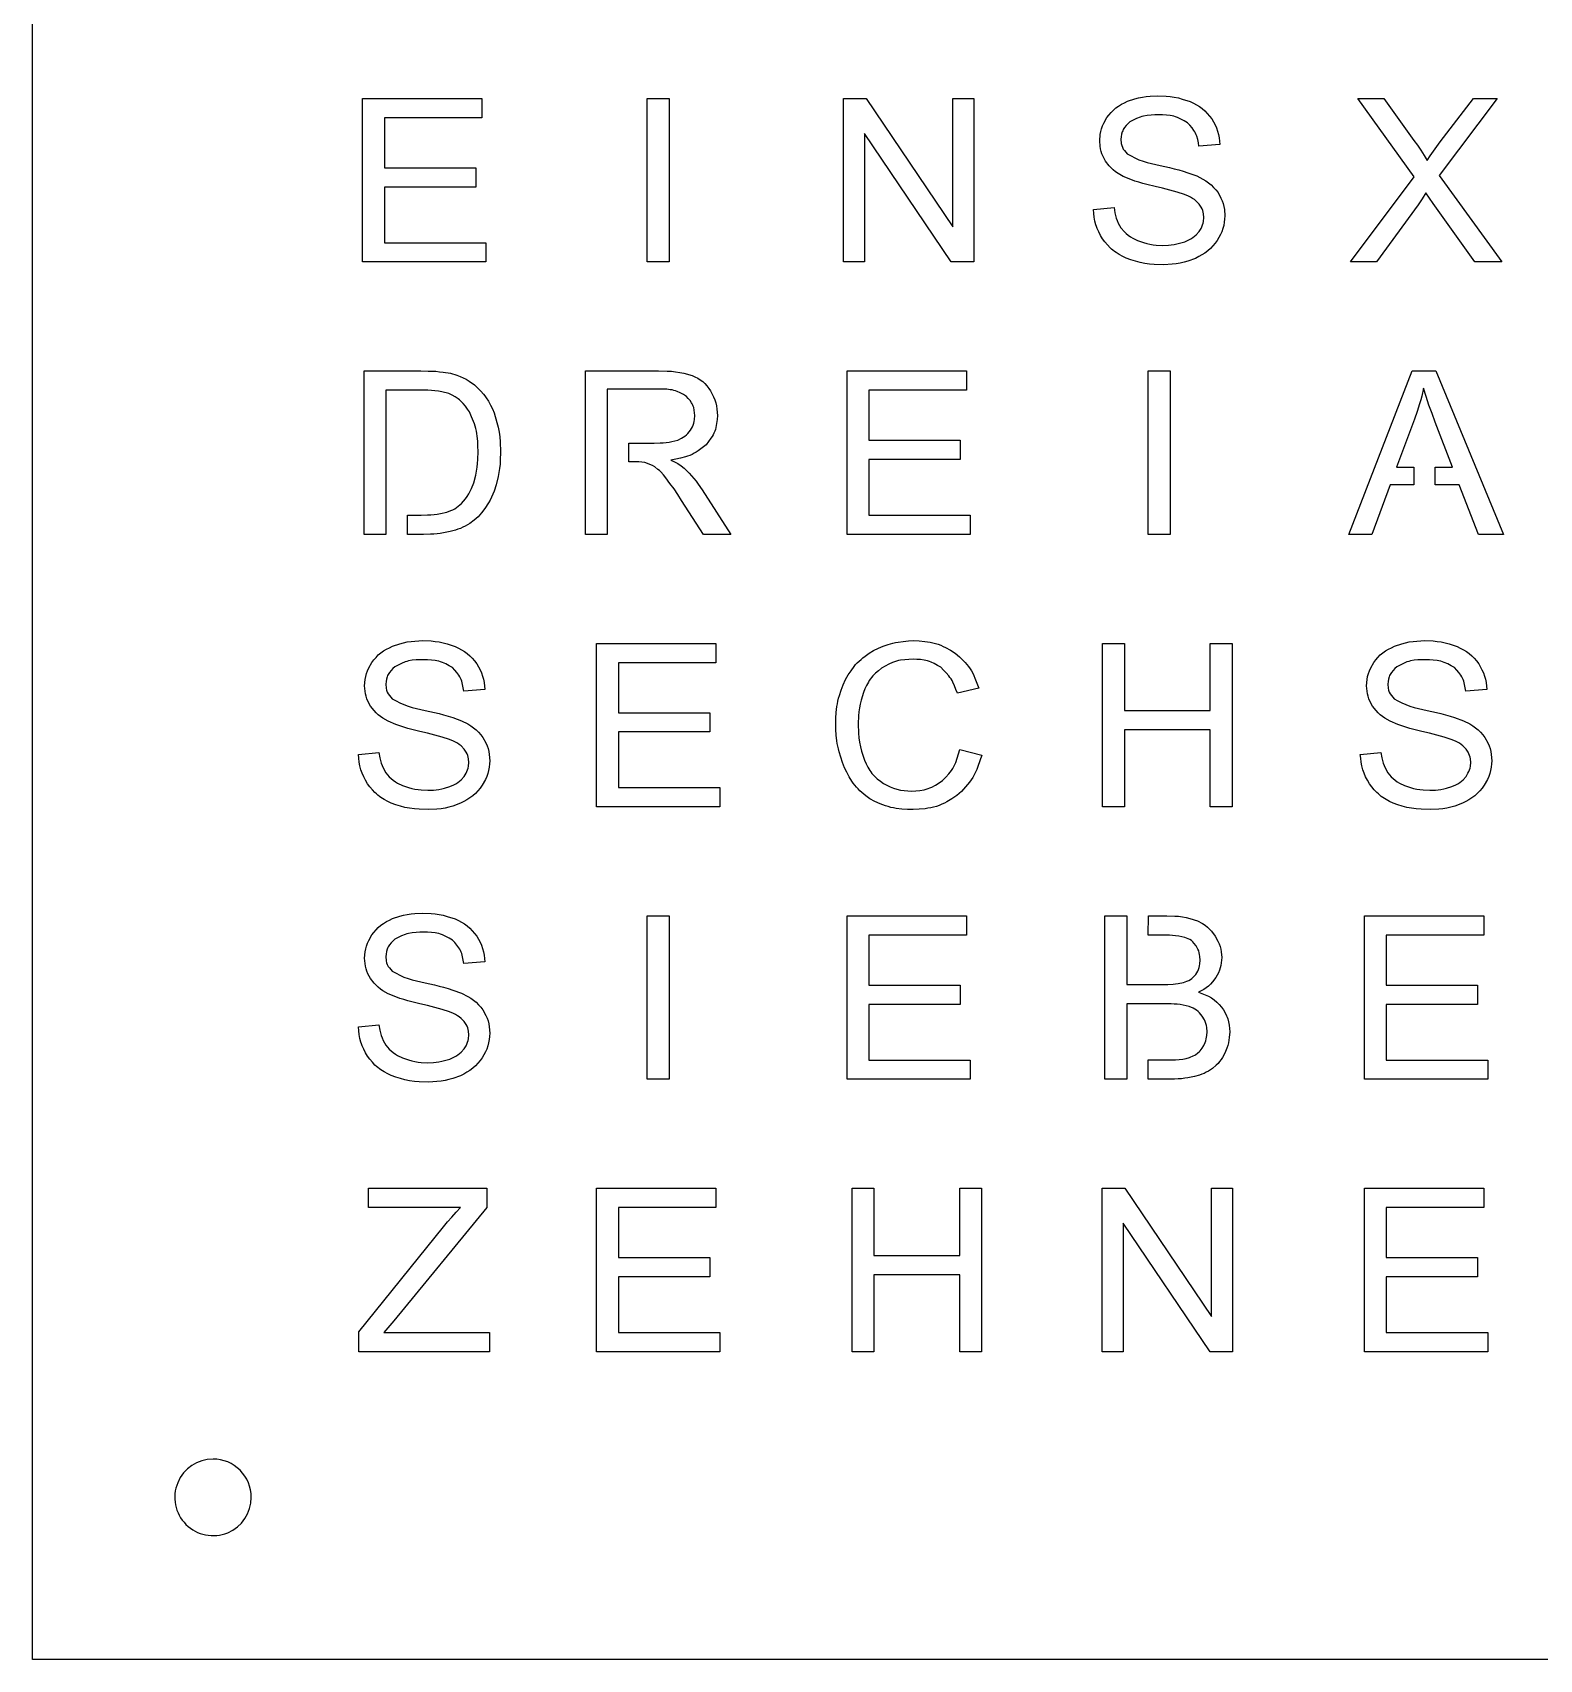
# Model space of a CAD drawing. Header units: millimetres. Extents: x 0 to 210, y 0 to 209.
# Drawn here: x 0.2 to 97.4, y -0.4 to 104.5 of the extents above; entities that cross this region are included whole.
import ezdxf

# ---------------------------------------------------------------- set-up
doc = ezdxf.new("R2010")
doc.units = ezdxf.units.MM
doc.layers.get('0').update_dxf_attribs({"linetype": 'CONTINUOUS'})

msp = doc.modelspace()

# ---------------------------------------------------------------- linework, layer by layer
at = {"color": 1}
for points in [[(0.188194, 209.369029), (210.099484, 209.369029), (210.099484, -0.405051), (0.188194, -0.405051)], [(29.411496, 90.93483), (29.411496, 89.69119), (21.464158, 89.69119), (21.464158, 100.22981), (29.164509, 100.22981), (29.164509, 98.98617), (22.873461, 98.98617), (22.873461, 95.75844), (28.764963, 95.75844), (28.764963, 94.52199), (22.873461, 94.52199), (22.873461, 90.93483)], [(41.236235, 100.22981), (41.236235, 89.69119), (39.826923, 89.69119), (39.826923, 100.22981)], [(53.839625, 97.97256), (53.839625, 89.69119), (52.488431, 89.69119), (52.488431, 100.22981), (53.934054, 100.22981), (59.527707, 91.95562), (59.527707, 100.22981), (60.878901, 100.22981), (60.878901, 89.69119), (59.433268, 89.69119)], [(70.714528, 89.92841), (70.714528, 89.92841), (70.488107, 90.0437), (70.266148, 90.16427), (70.05292, 90.29531), (69.950963, 90.36631), (69.852883, 90.44211), (69.758783, 90.52271), (69.668563, 90.60811), (69.498504, 90.79061), (69.337468, 90.98385), (69.180991, 91.18247), (69.180991, 91.18247), (69.057788, 91.40403), (68.941085, 91.62752), (68.837285, 91.85494), (68.792665, 91.97071), (68.752895, 92.08821), (68.691775, 92.32859), (68.649095, 92.57473), (68.619025, 92.82471), (68.595745, 93.07661), (69.92515, 93.19161), (69.92515, 93.19161), (69.98239, 92.84928), (70.01925, 92.681), (70.06678, 92.51627), (70.1279, 92.35604), (70.20066, 92.19976), (70.365189, 91.89401), (70.365189, 91.89401), (70.590834, 91.63606), (70.711224, 91.51664), (70.840732, 91.40855), (70.980426, 91.31355), (71.128076, 91.22815), (71.436664, 91.07446), (71.436664, 91.07446), (71.833726, 90.93814), (72.034246, 90.88054), (72.23719, 90.83444), (72.443046, 90.80274), (72.651132, 90.78254), (73.071088, 90.76144), (73.071088, 90.76144), (73.434779, 90.77684), (73.615314, 90.79124), (73.794395, 90.81524), (73.971535, 90.84984), (74.146929, 90.89404), (74.494903, 90.99897), (74.494903, 90.99897), (74.757509, 91.11714), (74.883428, 91.18334), (75.002945, 91.25824), (75.114215, 91.34464), (75.21821, 91.44074), (75.413879, 91.64953), (75.413879, 91.64953), (75.539798, 91.85862), (75.594128, 91.96594), (75.638748, 92.07663), (75.669788, 92.19144), (75.691128, 92.30962), (75.715378, 92.55172), (75.715378, 92.55172), (75.694038, 92.78529), (75.674638, 92.89924), (75.644568, 93.00973), (75.601888, 93.1159), (75.548538, 93.21852), (75.424171, 93.41791), (75.424171, 93.41791), (75.215212, 93.61845), (75.105008, 93.71065), (74.988014, 93.79225), (74.863744, 93.86325), (74.733945, 93.92665), (74.465227, 94.03963), (74.465227, 94.03963), (73.996378, 94.18613), (73.524037, 94.32052), (73.047621, 94.44071), (72.569168, 94.55361), (72.569168, 94.55361), (72.042695, 94.68129), (71.78135, 94.75039), (71.522236, 94.82619), (71.266227, 94.91069), (71.013322, 95.00479), (70.513235, 95.21013), (70.513235, 95.21013), (70.183983, 95.405), (70.02673, 95.5107), (69.878305, 95.62637), (69.741327, 95.75472), (69.614147, 95.89411), (69.376376, 96.19132), (69.376376, 96.19132), (69.216697, 96.50072), (69.147817, 96.65864), (69.093487, 96.8204), (69.054687, 96.98676), (69.029467, 97.15687), (69.001337, 97.50333), (69.001337, 97.50333), (69.038197, 97.89932), (69.070207, 98.09333), (69.117737, 98.28264), (69.184677, 98.46619), (69.267137, 98.64503), (69.458441, 98.99494), (69.458441, 98.99494), (69.594837, 99.16428), (69.73521, 99.32873), (69.883636, 99.48328), (70.04409, 99.62306), (70.218708, 99.74545), (70.404579, 99.85403), (70.59792, 99.95343), (70.795044, 100.04843), (70.795044, 100.04843), (71.270878, 100.20462), (71.510978, 100.27082), (71.753794, 100.32362), (71.999714, 100.36012), (72.248157, 100.38312), (72.749116, 100.40812), (72.749116, 100.40812), (73.284611, 100.38412), (73.550127, 100.36012), (73.813024, 100.32272), (74.072526, 100.26702), (74.329117, 100.19692), (74.837547, 100.03037), (74.837547, 100.03037), (75.042626, 99.92947), (75.243824, 99.82378), (75.437165, 99.70858), (75.618768, 99.57918), (75.785722, 99.43192), (75.940259, 99.26958), (76.08655, 99.09717), (76.228767, 98.91977), (76.228767, 98.91977), (76.439957, 98.52963), (76.532117, 98.33024), (76.606817, 98.12567), (76.662117, 97.91486), (76.700917, 97.69906), (76.752337, 97.2591), (75.401144, 97.15849), (75.401144, 97.15849), (75.364284, 97.37439), (75.320634, 97.58703), (75.263394, 97.79294), (75.227504, 97.89244), (75.185794, 97.98894), (75.137294, 98.08204), (75.081994, 98.17224), (74.955396, 98.34398), (74.81347, 98.50814), (74.663881, 98.66845), (74.663881, 98.66845), (74.449974, 98.7922), (74.233545, 98.90768), (74.012071, 99.00648), (73.898666, 99.04678), (73.783128, 99.08038), (73.665648, 99.10728), (73.546326, 99.12838), (73.30351, 99.15618), (73.05662, 99.17058), (72.807789, 99.17858), (72.807789, 99.17858), (72.560026, 99.17358), (72.314009, 99.16298), (72.071484, 99.13998), (71.8341, 99.09778), (71.717979, 99.06798), (71.603702, 99.03148), (71.380094, 98.94028), (71.161142, 98.83238), (70.944519, 98.71622), (70.944519, 98.71622), (70.822189, 98.60122), (70.705971, 98.48314), (70.602074, 98.35892), (70.556484, 98.29362), (70.516714, 98.22542), (70.482764, 98.15442), (70.454634, 98.08052), (70.411944, 97.92548), (70.382844, 97.76382), (70.360534, 97.5988), (70.360534, 97.5988), (70.391574, 97.33365), (70.419704, 97.20645), (70.462384, 97.08559), (70.523504, 96.9727), (70.599174, 96.86633), (70.775344, 96.66445), (70.775344, 96.66445), (71.024369, 96.52852), (71.27611, 96.3993), (71.533186, 96.28372), (71.797441, 96.18632), (72.067808, 96.10472), (72.342735, 96.03462), (72.900251, 95.91366), (72.900251, 95.91366), (73.499481, 95.7784), (73.797593, 95.7054), (74.093958, 95.6267), (74.387996, 95.5403), (74.679414, 95.4453), (75.257593, 95.24044), (75.257593, 95.24044), (75.652036, 95.03462), (75.840914, 94.92143), (76.0198, 94.79606), (76.185784, 94.65485), (76.340418, 94.49962), (76.487388, 94.33508), (76.630575, 94.16583), (76.630575, 94.16583), (76.8212, 93.81448), (76.90269, 93.63477), (76.96769, 93.45017), (77.01231, 93.25981), (77.04141, 93.06474), (77.07342, 92.66692), (77.07342, 92.66692), (77.05596, 92.45573), (77.03268, 92.24626), (76.99873, 92.04015), (76.94732, 91.83904), (76.8765, 91.64397), (76.78919, 91.4538), (76.58644, 91.08171), (76.58644, 91.08171), (76.443253, 90.89989), (76.295992, 90.72296), (76.140485, 90.55574), (75.972561, 90.403), (75.789988, 90.26736), (75.595774, 90.14544), (75.393799, 90.03264), (75.187944, 89.92436), (75.187944, 89.92436), (74.690962, 89.74446), (74.439706, 89.66766), (74.185055, 89.60716), (73.926426, 89.56586), (73.664693, 89.53896), (73.135892, 89.51116), (73.135892, 89.51116), (72.515222, 89.53416), (72.207313, 89.55916), (71.902313, 89.59946), (71.601097, 89.65996), (71.303277, 89.73966), (71.007687, 89.83086)], [(89.530407, 93.36461), (86.857075, 89.69119), (85.164454, 89.69119), (89.28341, 95.18334), (85.651173, 100.22981), (87.329271, 100.22981), (89.261622, 97.52687), (89.261622, 97.52687), (89.486685, 97.21036), (89.70651, 96.8904), (89.916342, 96.56401), (90.118802, 96.23291), (90.118802, 96.23291), (90.318254, 96.54068), (90.524013, 96.84413), (90.73986, 97.14076), (90.961528, 97.43336), (93.104546, 100.22976), (94.637352, 100.22976), (90.896143, 95.26237), (94.927935, 89.69114), (93.184462, 89.69114), (90.503864, 93.45082), (90.503864, 93.45082), (90.267256, 93.80045), (90.038895, 94.15535), (90.038895, 94.15535), (89.789676, 93.75677)], [(22.974031, 72.1268), (21.564719, 72.1268), (21.564719, 82.66543), (25.233286, 82.66543), (25.233286, 82.66543), (25.710284, 82.66043), (25.948347, 82.65343), (26.185827, 82.64003), (26.422629, 82.61793), (26.658654, 82.58813), (27.129443, 82.51423), (27.129443, 82.51423), (27.551922, 82.38991), (27.757777, 82.31701), (27.957229, 82.23161), (28.14863, 82.12956), (28.33324, 82.01389), (28.691207, 81.75987), (28.691207, 81.75987), (28.892308, 81.56481), (29.087784, 81.3659), (29.272005, 81.15922), (29.358345, 81.0517), (29.439835, 80.94082), (29.586902, 80.7085), (29.717671, 80.46496), (29.837576, 80.21392), (29.952047, 79.95915), (29.952047, 79.95915), (30.136172, 79.3462), (30.213782, 79.03737), (30.274902, 78.72567), (30.316612, 78.4107), (30.342802, 78.09314), (30.369962, 77.45379), (30.369962, 77.45379), (30.352502, 76.91467), (30.335042, 76.64626), (30.306912, 76.37929), (30.265202, 76.11414), (30.211842, 75.85053), (30.086117, 75.3259), (30.086117, 75.3259), (29.947684, 74.92194), (29.871044, 74.72323), (29.786644, 74.52854), (29.691574, 74.33895), (29.586415, 74.15386), (29.360091, 73.79118), (29.360091, 73.79118), (29.146863, 73.52296), (29.035398, 73.39365), (28.91821, 73.2701), (28.793649, 73.15395), (28.662783, 73.04413), (28.390379, 72.83504), (28.390379, 72.83504), (28.089066, 72.66455), (27.935499, 72.58585), (27.77844, 72.51575), (27.617306, 72.45525), (27.452972, 72.40145), (27.119063, 72.30645), (27.119063, 72.30645), (26.695227, 72.22675), (26.482678, 72.19315), (26.269256, 72.16725), (26.054864, 72.14995), (25.839793, 72.13935), (25.408292, 72.12875), (24.359159, 72.12875), (24.359159, 73.37239), (25.248449, 73.37239), (25.248449, 73.37239), (25.66695, 73.37939), (25.875328, 73.38999), (26.082735, 73.40819), (26.288784, 73.43599), (26.493572, 73.47439), (26.901014, 73.56659), (26.901014, 73.56659), (27.162165, 73.66549), (27.289054, 73.72119), (27.411577, 73.78449), (27.528474, 73.85749), (27.640424, 73.93809), (27.856174, 74.11357), (27.856174, 74.11357), (28.10646, 74.41482), (28.221805, 74.5712), (28.325314, 74.73439), (28.415534, 74.90546), (28.495084, 75.08258), (28.637009, 75.44699), (28.637009, 75.44699), (28.763801, 75.94666), (28.817161, 76.19798), (28.857901, 76.45103), (28.885061, 76.706), (28.901551, 76.96241), (28.917071, 77.47782), (28.917071, 77.47782), (28.909371, 77.8094), (28.894821, 78.13934), (28.865721, 78.46593), (28.843411, 78.62749), (28.814311, 78.78762), (28.778421, 78.94611), (28.734761, 79.10278), (28.684321, 79.25791), (28.628051, 79.4117), (28.502908, 79.7164), (28.368549, 80.01908), (28.368549, 80.01908), (28.237683, 80.20781), (28.102451, 80.39165), (27.958391, 80.56569), (27.801138, 80.72495), (27.715768, 80.79795), (27.626518, 80.86615), (27.437543, 80.98989), (27.238672, 81.1025), (27.034854, 81.20963), (27.034854, 81.20963), (26.586377, 81.31782), (26.360635, 81.36102), (26.133244, 81.39172), (25.904203, 81.41092), (25.673902, 81.42092), (25.211358, 81.42592), (22.973901, 81.42592)], [(37.248029, 81.50086), (37.248029, 72.1268), (35.838717, 72.1268), (35.838717, 82.66543), (40.560638, 82.66543), (40.560638, 82.66543), (41.110879, 82.65643), (41.384641, 82.64203), (41.656657, 82.61613), (41.926442, 82.57483), (42.193995, 82.51913), (42.725416, 82.38138), (42.725416, 82.38138), (42.904981, 82.29308), (43.080472, 82.19998), (43.247815, 82.09707), (43.402934, 81.97995), (43.543307, 81.84575), (43.671942, 81.69782), (43.79272, 81.54076), (43.90952, 81.3791), (43.90952, 81.3791), (44.097913, 81.00327), (44.178433, 80.81166), (44.243433, 80.61573), (44.289023, 80.41442), (44.319093, 80.20879), (44.353043, 79.79043), (44.353043, 79.79043), (44.330733, 79.52759), (44.299693, 79.26811), (44.278353, 79.14062), (44.251193, 79.01525), (44.217243, 78.89237), (44.175533, 78.77247), (44.126053, 78.65583), (44.068813, 78.54217), (44.004783, 78.4311), (43.934933, 78.32224), (43.782336, 78.10932), (43.620718, 77.89985), (43.620718, 77.89985), (43.370723, 77.70545), (43.116169, 77.52094), (42.985691, 77.43554), (42.852399, 77.35584), (42.715712, 77.28384), (42.575047, 77.22044), (42.430697, 77.16574), (42.283047, 77.11774), (41.979697, 77.03904), (41.668877, 76.97664), (41.354274, 76.92194), (41.354274, 76.92194), (41.579046, 76.80991), (41.79761, 76.68818), (42.004823, 76.54879), (42.204178, 76.39721), (42.204178, 76.39721), (42.527513, 76.07226), (42.683699, 75.90522), (42.833385, 75.73281), (42.975408, 75.55416), (43.111513, 75.37061), (43.373731, 74.99535), (45.226175, 72.12706), (43.453638, 72.12706), (42.044335, 74.31962), (42.044335, 74.31962), (41.800743, 74.68998), (41.551815, 75.05669), (41.292993, 75.41658), (41.027185, 75.77168), (41.027185, 75.77168), (40.866828, 75.96656), (40.697158, 76.15212), (40.605968, 76.23852), (40.509928, 76.32012), (40.311155, 76.47602), (40.311155, 76.47602), (40.158461, 76.56432), (40.001499, 76.64302), (39.837164, 76.70442), (39.66827, 76.75622), (39.66827, 76.75622), (39.473086, 76.78212), (39.27732, 76.79942), (38.88375, 76.80642), (38.633756, 76.80642), (38.633756, 78.01413), (40.278579, 78.01413), (40.278579, 78.01413), (40.66235, 78.02213), (40.853266, 78.03273), (41.043115, 78.05093), (41.231411, 78.07973), (41.418252, 78.11813), (41.789509, 78.21223), (41.789509, 78.21223), (42.033198, 78.32378), (42.148931, 78.38718), (42.257291, 78.46018), (42.356431, 78.54468), (42.447621, 78.63878), (42.617388, 78.84421), (42.617388, 78.84421), (42.736517, 79.06635), (42.787927, 79.17982), (42.829637, 79.29617), (42.858737, 79.41607), (42.878137, 79.53885), (42.900447, 79.78931), (42.900447, 79.78931), (42.882987, 79.96537), (42.858737, 80.13865), (42.821877, 80.30616), (42.796657, 80.38676), (42.765617, 80.46546), (42.728757, 80.54126), (42.686077, 80.61426), (42.585963, 80.75403), (42.472655, 80.88804), (42.352751, 81.01918), (42.352751, 81.01918), (42.154463, 81.13831), (41.953555, 81.24909), (41.747506, 81.34319), (41.641765, 81.38159), (41.53389, 81.41329), (41.423978, 81.43829), (41.312416, 81.45749), (41.085025, 81.48249), (40.853656, 81.49499), (40.62025, 81.50099)], [(60.65734, 73.37044), (60.65734, 72.1268), (52.709992, 72.1268), (52.709992, 82.66543), (60.410343, 82.66543), (60.410343, 81.42179), (54.119305, 81.42179), (54.119305, 78.19406), (60.010798, 78.19406), (60.010798, 76.95761), (54.119305, 76.95761), (54.119305, 73.37044)], [(73.540409, 82.66543), (73.540409, 72.1268), (72.131097, 72.1268), (72.131097, 82.66543)], [(89.248613, 75.31859), (87.728816, 75.31859), (86.559235, 72.1268), (85.062749, 72.1268), (89.152651, 82.66543), (90.670924, 82.66543), (95.029621, 72.1268), (93.424164, 72.1268), (92.181942, 75.31859), (90.633081, 75.31859), (90.633081, 76.45439), (91.746067, 76.45439), (90.634604, 79.37301), (90.634604, 79.37301), (90.43098, 79.91444), (90.234826, 80.45836), (90.052253, 81.0068), (89.87909, 81.5584), (89.87909, 81.5584), (89.762969, 81.0476), (89.699909, 80.79349), (89.631999, 80.54092), (89.476104, 80.04116), (89.305463, 79.54552), (88.135882, 76.45438), (89.248868, 76.45438)], [(23.316602, 54.79965), (23.316602, 54.79965), (23.090181, 54.91494), (22.868222, 55.03552), (22.654994, 55.16655), (22.553037, 55.23755), (22.454957, 55.31335), (22.360857, 55.39395), (22.270637, 55.47935), (22.100578, 55.66184), (21.939542, 55.85508), (21.783065, 56.0537), (21.783065, 56.0537), (21.659862, 56.27527), (21.543159, 56.49875), (21.439358, 56.72617), (21.394738, 56.84194), (21.354968, 56.95944), (21.293848, 57.19982), (21.251168, 57.44596), (21.221098, 57.69594), (21.197818, 57.94784), (22.527223, 58.06284), (22.527223, 58.06284), (22.584463, 57.72051), (22.621323, 57.55223), (22.668853, 57.3875), (22.729973, 57.22728), (22.802733, 57.07109), (22.967262, 56.76534), (22.967262, 56.76534), (23.192907, 56.50739), (23.313297, 56.38797), (23.442805, 56.27987), (23.582499, 56.18487), (23.730148, 56.09947), (24.038737, 55.94577), (24.038737, 55.94577), (24.435799, 55.80946), (24.636318, 55.75186), (24.839263, 55.70576), (25.045119, 55.67406), (25.253205, 55.65386), (25.673161, 55.63276), (25.673161, 55.63276), (26.036851, 55.64816), (26.217484, 55.66256), (26.396564, 55.68656), (26.573705, 55.72116), (26.749099, 55.76536), (27.097073, 55.87028), (27.097073, 55.87028), (27.359679, 55.98846), (27.485598, 56.05466), (27.605115, 56.12956), (27.716385, 56.21596), (27.82038, 56.31206), (28.016049, 56.52085), (28.016049, 56.52085), (28.141968, 56.72994), (28.196288, 56.83726), (28.240908, 56.94795), (28.271948, 57.06276), (28.293288, 57.18093), (28.317538, 57.42304), (28.317538, 57.42304), (28.296198, 57.6566), (28.276798, 57.77055), (28.246728, 57.88105), (28.204048, 57.98722), (28.150698, 58.08994), (28.026331, 58.28933), (28.026331, 58.28933), (27.817371, 58.48977), (27.707168, 58.58197), (27.590174, 58.66357), (27.465904, 58.73457), (27.336105, 58.79787), (27.067387, 58.91086), (27.067387, 58.91086), (26.598441, 59.05736), (26.1261, 59.19175), (25.649781, 59.31194), (25.171327, 59.42484), (25.171327, 59.42484), (24.644854, 59.55251), (24.38351, 59.62161), (24.124396, 59.69741), (23.86829, 59.78191), (23.615482, 59.87601), (23.115395, 60.08135), (23.115395, 60.08135), (22.786046, 60.27622), (22.628793, 60.38192), (22.480465, 60.49759), (22.343487, 60.62594), (22.216307, 60.76533), (21.978535, 61.06254), (21.978535, 61.06254), (21.818857, 61.37194), (21.749977, 61.52986), (21.695647, 61.69162), (21.656847, 61.85798), (21.631627, 62.02809), (21.603497, 62.37455), (21.603497, 62.37455), (21.640357, 62.77054), (21.672367, 62.96455), (21.719897, 63.15386), (21.786837, 63.3374), (21.869297, 63.51625), (22.060601, 63.86616), (22.060601, 63.86616), (22.196997, 64.0355), (22.33737, 64.19995), (22.485796, 64.3545), (22.64625, 64.49428), (22.820868, 64.61667), (23.006739, 64.72525), (23.20008, 64.82465), (23.397204, 64.91965), (23.397204, 64.91965), (23.873038, 65.07584), (24.113138, 65.14204), (24.355954, 65.19484), (24.601874, 65.23134), (24.850316, 65.25434), (25.351276, 65.27934), (25.351276, 65.27934), (25.886771, 65.25534), (26.152287, 65.23134), (26.415184, 65.19394), (26.674686, 65.13824), (26.931374, 65.06814), (27.439804, 64.90158), (27.439804, 64.90158), (27.644883, 64.80069), (27.845984, 64.695), (28.039325, 64.5798), (28.220928, 64.45039), (28.387882, 64.30313), (28.542419, 64.1408), (28.68871, 63.96839), (28.830927, 63.79098), (28.830927, 63.79098), (29.042117, 63.40085), (29.134277, 63.20146), (29.208977, 62.99689), (29.264277, 62.78608), (29.303077, 62.57027), (29.354487, 62.13032), (28.003294, 62.02971), (28.003294, 62.02971), (27.966434, 62.24571), (27.922784, 62.45834), (27.865544, 62.66426), (27.829654, 62.76376), (27.787944, 62.86026), (27.739434, 62.95336), (27.684134, 63.04356), (27.557536, 63.21531), (27.41561, 63.37946), (27.266021, 63.53978), (27.266021, 63.53978), (27.052114, 63.66352), (26.835685, 63.779), (26.614211, 63.8778), (26.500806, 63.9181), (26.385267, 63.9517), (26.267691, 63.9786), (26.148369, 63.9997), (25.905553, 64.0275), (25.658663, 64.0419), (25.409832, 64.0499), (25.409832, 64.0499), (25.162069, 64.0449), (24.916051, 64.0343), (24.673527, 64.0113), (24.43624, 63.9691), (24.320119, 63.9393), (24.205841, 63.9028), (23.982233, 63.8116), (23.763282, 63.7037), (23.546659, 63.58754), (23.546659, 63.58754), (23.424329, 63.47253), (23.308111, 63.35445), (23.204214, 63.23014), (23.158624, 63.16484), (23.118854, 63.09664), (23.084904, 63.02564), (23.056774, 62.95174), (23.014094, 62.79671), (22.984994, 62.63505), (22.962684, 62.47003), (22.962684, 62.47003), (22.993724, 62.20488), (23.021854, 62.07759), (23.064534, 61.95672), (23.125654, 61.84383), (23.201324, 61.73747), (23.377494, 61.53558), (23.377494, 61.53558), (23.626519, 61.39955), (23.87826, 61.27034), (24.135336, 61.15476), (24.399494, 61.05736), (24.669861, 60.97576), (24.944787, 60.90566), (25.502304, 60.78471), (25.502304, 60.78471), (26.101534, 60.64944), (26.399646, 60.57644), (26.696011, 60.49774), (26.990049, 60.41134), (27.281467, 60.31634), (27.859646, 60.11148), (27.859646, 60.11148), (28.254088, 59.90566), (28.442967, 59.79248), (28.621853, 59.66701), (28.787837, 59.5258), (28.942471, 59.37057), (29.089441, 59.20603), (29.232628, 59.03679), (29.232628, 59.03679), (29.423253, 58.68543), (29.504743, 58.50572), (29.569743, 58.32112), (29.614363, 58.13076), (29.643463, 57.93569), (29.675473, 57.53787), (29.675473, 57.53787), (29.658013, 57.32668), (29.634733, 57.11721), (29.600783, 56.9111), (29.549363, 56.70999), (29.478543, 56.51492), (29.391233, 56.32484), (29.18858, 55.95276), (29.18858, 55.95276), (29.045393, 55.77094), (28.898132, 55.59401), (28.742625, 55.42678), (28.5747, 55.27405), (28.392128, 55.1385), (28.197914, 55.01658), (27.995939, 54.90379), (27.790084, 54.7955), (27.790084, 54.7955), (27.293102, 54.6156), (27.041749, 54.5388), (26.787098, 54.4783), (26.528469, 54.437), (26.266736, 54.4101), (25.737935, 54.3823), (25.737935, 54.3823), (25.117265, 54.4053), (24.809355, 54.4303), (24.504356, 54.4706), (24.20314, 54.5311), (23.90532, 54.6108), (23.60973, 54.702)], [(44.505248, 55.80606), (44.505248, 54.56242), (36.5579, 54.56242), (36.5579, 65.10104), (44.258261, 65.10104), (44.258261, 63.8574), (37.967213, 63.8574), (37.967213, 60.62968), (43.858706, 60.62968), (43.858706, 59.39323), (37.967213, 59.39323), (37.967213, 55.80606)], [(56.865279, 55.57602), (56.865279, 55.57602), (57.138653, 55.59522), (57.409213, 55.62302), (57.674051, 55.66722), (57.803462, 55.69792), (57.930351, 55.73532), (58.054427, 55.78142), (58.175883, 55.83422), (58.412394, 55.95901), (58.642889, 56.101), (58.870378, 56.25162), (58.870378, 56.25162), (59.073613, 56.46646), (59.268215, 56.6861), (59.359405, 56.79928), (59.445745, 56.91544), (59.525295, 57.03515), (59.597085, 57.15909), (59.662085, 57.28715), (59.720295, 57.41895), (59.820215, 57.69139), (59.905585, 57.97219), (59.983195, 58.25721), (61.392507, 57.90499), (61.392507, 57.90499), (61.272797, 57.52906), (61.143192, 57.15909), (61.071402, 56.97823), (60.993792, 56.80111), (60.908422, 56.62841), (60.815292, 56.46099), (60.711976, 56.29942), (60.599154, 56.14371), (60.478085, 55.9929), (60.350226, 55.84631), (60.079471, 55.56226), (59.797851, 55.28482), (59.797851, 55.28482), (59.475875, 55.08255), (59.149922, 54.892), (58.984326, 54.8046), (58.816208, 54.7249), (58.645179, 54.6539), (58.470755, 54.5934), (58.292742, 54.5435), (58.111527, 54.5032), (57.927596, 54.4706), (57.741337, 54.4447), (57.363871, 54.4082), (56.982719, 54.3832), (56.982719, 54.3832), (56.613596, 54.3976), (56.246704, 54.4206), (55.884469, 54.4619), (55.705874, 54.4917), (55.529316, 54.5291), (55.354989, 54.5752), (55.183087, 54.6299), (55.013223, 54.6923), (54.845007, 54.7614), (54.512263, 54.91365), (54.182235, 55.07608), (54.182235, 55.07608), (53.919823, 55.28104), (53.664881, 55.49194), (53.542552, 55.60157), (53.424878, 55.71495), (53.312735, 55.83283), (53.207188, 55.956), (53.108528, 56.08473), (53.016368, 56.21846), (52.846212, 56.49791), (52.690123, 56.78869), (52.541019, 57.08513), (52.541019, 57.08513), (52.417234, 57.42774), (52.300337, 57.7717), (52.197215, 58.11845), (52.152595, 58.29326), (52.114765, 58.46923), (52.082755, 58.64644), (52.056565, 58.8248), (52.018735, 59.18441), (51.994485, 59.54661), (51.977025, 59.91015), (51.977025, 59.91015), (51.993515, 60.28311), (52.017765, 60.65433), (52.057535, 61.0221), (52.085665, 61.20411), (52.120585, 61.38468), (52.163265, 61.56353), (52.213705, 61.74064), (52.332348, 62.09094), (52.468065, 62.4374), (52.612319, 62.78193), (52.612319, 62.78193), (52.785676, 63.06493), (52.965726, 63.3416), (53.159164, 63.6055), (53.262965, 63.73068), (53.372683, 63.85029), (53.488804, 63.96376), (53.61094, 64.07147), (53.73812, 64.17429), (53.869568, 64.27309), (54.141972, 64.46172), (54.421167, 64.64383), (54.421167, 64.64383), (54.728688, 64.78361), (55.038247, 64.9156), (55.351686, 65.03214), (55.510492, 65.08204), (55.671043, 65.12524), (55.833438, 65.16074), (55.997482, 65.18954), (56.329741, 65.23174), (56.665784, 65.25864), (57.003766, 65.27884), (57.003766, 65.27884), (57.364643, 65.25774), (57.722416, 65.22704), (57.899168, 65.20494), (58.07398, 65.17614), (58.246464, 65.14064), (58.416328, 65.09644), (58.583089, 65.04264), (58.746938, 64.97934), (58.908266, 64.90734), (59.067459, 64.82864), (59.38119, 64.65709), (59.691524, 64.47479), (59.691524, 64.47479), (59.951899, 64.23864), (60.203155, 63.99634), (60.32238, 63.87096), (60.435882, 63.74175), (60.542496, 63.60793), (60.640956, 63.46883), (60.731176, 63.32406), (60.813636, 63.17431), (60.889306, 63.02023), (60.960126, 62.8625), (61.089343, 62.53928), (61.209927, 62.21029), (59.822412, 61.88678), (59.822412, 61.88678), (59.735102, 62.12639), (59.641972, 62.36236), (59.537395, 62.59102), (59.479185, 62.70142), (59.416125, 62.80865), (59.347245, 62.91223), (59.272545, 63.01203), (59.108889, 63.20249), (58.931846, 63.38421), (58.748109, 63.56162), (58.748109, 63.56162), (58.543418, 63.68133), (58.336496, 63.79393), (58.125111, 63.89213), (58.017042, 63.93343), (57.907032, 63.96893), (57.794986, 63.99773), (57.681193, 64.02073), (57.449339, 64.05333), (57.213411, 64.07253), (56.975543, 64.08593), (56.975543, 64.08593), (56.701684, 64.07153), (56.429959, 64.04943), (56.162502, 64.01293), (56.031054, 63.98703), (55.901448, 63.95533), (55.773977, 63.91593), (55.64864, 63.86983), (55.402914, 63.76078), (55.161941, 63.63588), (54.923394, 63.50302), (54.923394, 63.50302), (54.731508, 63.34174), (54.545734, 63.17615), (54.371989, 63.00172), (54.291469, 62.90952), (54.216769, 62.81352), (54.146919, 62.71362), (54.082889, 62.60994), (53.966962, 62.39347), (53.862967, 62.16835), (53.764887, 61.93892), (53.764887, 61.93892), (53.62364, 61.44232), (53.56252, 61.19244), (53.51402, 60.94063), (53.4791, 60.68653), (53.45679, 60.4305), (53.4306, 59.91528), (53.4306, 59.91528), (53.45485, 59.31577), (53.4791, 59.01808), (53.5179, 58.72289), (53.57611, 58.43096), (53.65081, 58.14181), (53.82698, 57.56823), (53.82698, 57.56823), (53.934176, 57.34292), (54.04729, 57.12232), (54.172045, 56.91122), (54.240925, 56.81071), (54.314655, 56.71431), (54.394205, 56.62311), (54.478605, 56.53571), (54.661469, 56.37194), (54.85675, 56.21824), (55.05824, 56.06954), (55.05824, 56.06954), (55.271565, 55.96202), (55.486539, 55.86027), (55.704811, 55.77007), (55.927934, 55.69707), (56.157072, 55.64617), (56.39106, 55.61257), (56.628249, 55.59047)], [(70.597156, 59.52981), (70.597156, 54.56242), (69.187844, 54.56242), (69.187844, 65.10104), (70.597156, 65.10104), (70.597156, 60.77345), (76.13269, 60.77345), (76.13269, 65.10104), (77.542003, 65.10104), (77.542003, 54.56242), (76.13269, 54.56242), (76.13269, 59.52981)], [(87.924951, 54.79965), (87.924951, 54.79965), (87.698529, 54.91494), (87.476571, 55.03552), (87.263343, 55.16655), (87.161385, 55.23755), (87.063305, 55.31335), (86.969205, 55.39395), (86.878985, 55.47935), (86.708927, 55.66184), (86.54789, 55.85508), (86.391413, 56.0537), (86.391413, 56.0537), (86.26821, 56.27527), (86.151507, 56.49875), (86.047707, 56.72617), (86.003077, 56.84194), (85.963307, 56.95944), (85.902187, 57.19982), (85.859497, 57.44596), (85.829427, 57.69594), (85.806147, 57.94784), (87.135542, 58.06284), (87.135542, 58.06284), (87.192782, 57.72051), (87.229642, 57.55223), (87.277172, 57.3875), (87.338292, 57.22728), (87.411052, 57.07109), (87.575581, 56.76534), (87.575581, 56.76534), (87.801226, 56.50739), (87.921615, 56.38797), (88.051123, 56.27987), (88.190818, 56.18487), (88.338467, 56.09947), (88.647056, 55.94577), (88.647056, 55.94577), (89.044118, 55.80946), (89.244637, 55.75186), (89.447582, 55.70576), (89.653437, 55.67406), (89.861524, 55.65386), (90.28148, 55.63276), (90.28148, 55.63276), (90.64517, 55.64816), (90.825803, 55.66256), (91.004883, 55.68656), (91.181926, 55.72116), (91.35732, 55.76536), (91.705295, 55.87028), (91.705295, 55.87028), (91.967901, 55.98846), (92.09382, 56.05466), (92.213336, 56.12956), (92.324607, 56.21596), (92.428601, 56.31206), (92.62427, 56.52085), (92.62427, 56.52085), (92.750092, 56.72994), (92.804422, 56.83726), (92.849042, 56.94795), (92.880082, 57.06276), (92.901422, 57.18093), (92.925672, 57.42304), (92.925672, 57.42304), (92.904332, 57.6566), (92.884932, 57.77055), (92.854862, 57.88105), (92.812182, 57.98722), (92.758822, 58.08994), (92.634455, 58.28933), (92.634455, 58.28933), (92.425496, 58.48977), (92.315293, 58.58197), (92.198299, 58.66357), (92.074029, 58.73457), (91.94423, 58.79787), (91.675512, 58.91086), (91.675512, 58.91086), (91.206663, 59.05736), (90.734321, 59.19175), (90.258002, 59.31194), (89.779549, 59.42484), (89.779549, 59.42484), (89.253076, 59.55251), (88.991731, 59.62161), (88.732618, 59.69741), (88.476511, 59.78191), (88.223703, 59.87601), (87.723617, 60.08135), (87.723617, 60.08135), (87.394365, 60.27622), (87.237112, 60.38192), (87.088784, 60.49759), (86.951806, 60.62594), (86.824625, 60.76533), (86.586854, 61.06254), (86.586854, 61.06254), (86.427176, 61.37194), (86.358296, 61.52986), (86.303966, 61.69162), (86.265166, 61.85798), (86.239946, 62.02809), (86.211816, 62.37455), (86.211816, 62.37455), (86.248676, 62.77054), (86.280686, 62.96455), (86.328216, 63.15386), (86.395156, 63.3374), (86.477616, 63.51625), (86.668919, 63.86616), (86.668919, 63.86616), (86.805315, 64.0355), (86.945786, 64.19995), (87.094211, 64.3545), (87.254666, 64.49428), (87.429284, 64.61667), (87.615155, 64.72525), (87.808496, 64.82465), (88.00562, 64.91965), (88.00562, 64.91965), (88.481454, 65.07584), (88.721553, 65.14204), (88.964369, 65.19484), (89.21029, 65.23134), (89.458732, 65.25434), (89.959692, 65.27934), (89.959692, 65.27934), (90.495187, 65.25534), (90.760703, 65.23134), (91.0236, 65.19394), (91.283102, 65.13824), (91.53979, 65.06814), (92.048219, 64.90158), (92.048219, 64.90158), (92.253298, 64.80069), (92.454497, 64.695), (92.647838, 64.5798), (92.829441, 64.45039), (92.996395, 64.30313), (93.150932, 64.1408), (93.297223, 63.96839), (93.439439, 63.79098), (93.439439, 63.79098), (93.65063, 63.40085), (93.74279, 63.20146), (93.81749, 62.99689), (93.87279, 62.78608), (93.91159, 62.57027), (93.963, 62.13032), (92.611806, 62.02971), (92.611806, 62.02971), (92.574946, 62.24571), (92.531286, 62.45834), (92.474046, 62.66426), (92.438156, 62.76376), (92.396446, 62.86026), (92.347936, 62.95336), (92.292636, 63.04356), (92.166038, 63.21531), (92.024112, 63.37946), (91.874523, 63.53978), (91.874523, 63.53978), (91.660616, 63.66352), (91.444186, 63.779), (91.222713, 63.8778), (91.109308, 63.9181), (90.993769, 63.9517), (90.87629, 63.9786), (90.756968, 63.9997), (90.514152, 64.0275), (90.267261, 64.0419), (90.018431, 64.0499), (90.018431, 64.0499), (89.770667, 64.0449), (89.52465, 64.0343), (89.282125, 64.0113), (89.044839, 63.9691), (88.928718, 63.9393), (88.81444, 63.9028), (88.590832, 63.8116), (88.371881, 63.7037), (88.155257, 63.58754), (88.155257, 63.58754), (88.032928, 63.47253), (87.91671, 63.35445), (87.812812, 63.23014), (87.767222, 63.16484), (87.727452, 63.09664), (87.693502, 63.02564), (87.665372, 62.95174), (87.622692, 62.79671), (87.593592, 62.63505), (87.571282, 62.47003), (87.571282, 62.47003), (87.602322, 62.20488), (87.630452, 62.07759), (87.673132, 61.95672), (87.734252, 61.84383), (87.809922, 61.73747), (87.986092, 61.53558), (87.986092, 61.53558), (88.235214, 61.39955), (88.486954, 61.27034), (88.744031, 61.15476), (89.008286, 61.05736), (89.278653, 60.97576), (89.553579, 60.90566), (90.111095, 60.78471), (90.111095, 60.78471), (90.710326, 60.64944), (91.008438, 60.57644), (91.304803, 60.49774), (91.59884, 60.41134), (91.890258, 60.31634), (92.468535, 60.11148), (92.468535, 60.11148), (92.862977, 59.90566), (93.051856, 59.79248), (93.230742, 59.66701), (93.396726, 59.5258), (93.55136, 59.37057), (93.69833, 59.20603), (93.841517, 59.03679), (93.841517, 59.03679), (94.032141, 58.68543), (94.113631, 58.50572), (94.178631, 58.32112), (94.223251, 58.13076), (94.252351, 57.93569), (94.284361, 57.53787), (94.284361, 57.53787), (94.266901, 57.32668), (94.243621, 57.11721), (94.209671, 56.9111), (94.158251, 56.70999), (94.087431, 56.51492), (94.000121, 56.32484), (93.79737, 55.95276), (93.79737, 55.95276), (93.654183, 55.77094), (93.506922, 55.59401), (93.351415, 55.42678), (93.183491, 55.27405), (93.000918, 55.1385), (92.806704, 55.01658), (92.60473, 54.90379), (92.398874, 54.7955), (92.398874, 54.7955), (91.901892, 54.6156), (91.65054, 54.5388), (91.395888, 54.4783), (91.13726, 54.437), (90.875527, 54.4101), (90.346726, 54.3823), (90.346726, 54.3823), (89.726056, 54.4053), (89.418146, 54.4303), (89.113147, 54.4706), (88.811931, 54.5311), (88.51411, 54.6108), (88.218521, 54.702)], [(23.316602, 37.23526), (23.316602, 37.23526), (23.090181, 37.35055), (22.868222, 37.47113), (22.654994, 37.60217), (22.553037, 37.67317), (22.454957, 37.74897), (22.360857, 37.82957), (22.270637, 37.91497), (22.100578, 38.09746), (21.939542, 38.2907), (21.783065, 38.48932), (21.783065, 38.48932), (21.659862, 38.71089), (21.543159, 38.93437), (21.439358, 39.16179), (21.394738, 39.27756), (21.354968, 39.39506), (21.293848, 39.63544), (21.251168, 39.88158), (21.221098, 40.13156), (21.197818, 40.38346), (22.527223, 40.49846), (22.527223, 40.49846), (22.584463, 40.15614), (22.621323, 39.98785), (22.668853, 39.82312), (22.729973, 39.6629), (22.802733, 39.50671), (22.967262, 39.20096), (22.967262, 39.20096), (23.192907, 38.94301), (23.313297, 38.82359), (23.442805, 38.7155), (23.582499, 38.6205), (23.730148, 38.5351), (24.038737, 38.38141), (24.038737, 38.38141), (24.435799, 38.24509), (24.636318, 38.18749), (24.839263, 38.14139), (25.045119, 38.10969), (25.253205, 38.08949), (25.673161, 38.06839), (25.673161, 38.06839), (26.036851, 38.08379), (26.217484, 38.09819), (26.396564, 38.12219), (26.573705, 38.15679), (26.749099, 38.20099), (27.097073, 38.30592), (27.097073, 38.30592), (27.359679, 38.42409), (27.485598, 38.49029), (27.605115, 38.56519), (27.716385, 38.65159), (27.82038, 38.74769), (28.016049, 38.95648), (28.016049, 38.95648), (28.141968, 39.16557), (28.196288, 39.27289), (28.240908, 39.38358), (28.271948, 39.49839), (28.293288, 39.61657), (28.317538, 39.85867), (28.317538, 39.85867), (28.296198, 40.09224), (28.276798, 40.20619), (28.246728, 40.31668), (28.204048, 40.42285), (28.150698, 40.52547), (28.026331, 40.72486), (28.026331, 40.72486), (27.817371, 40.92531), (27.707168, 41.01751), (27.590174, 41.09911), (27.465904, 41.17011), (27.336105, 41.23351), (27.067387, 41.3465), (27.067387, 41.3465), (26.598441, 41.49299), (26.1261, 41.62739), (25.649781, 41.74758), (25.171327, 41.86047), (25.171327, 41.86047), (24.644854, 41.98815), (24.38351, 42.05725), (24.124396, 42.13305), (23.86829, 42.21755), (23.615482, 42.31165), (23.115395, 42.51699), (23.115395, 42.51699), (22.786046, 42.71187), (22.628793, 42.81756), (22.480465, 42.93324), (22.343487, 43.06159), (22.216307, 43.20098), (21.978535, 43.49819), (21.978535, 43.49819), (21.818857, 43.80759), (21.749977, 43.9655), (21.695647, 44.12726), (21.656847, 44.29363), (21.631627, 44.46373), (21.603497, 44.81019), (21.603497, 44.81019), (21.640357, 45.20618), (21.672367, 45.40019), (21.719897, 45.5895), (21.786837, 45.77305), (21.869297, 45.95189), (22.060601, 46.30181), (22.060601, 46.30181), (22.196997, 46.47115), (22.33737, 46.63559), (22.485796, 46.79015), (22.64625, 46.92992), (22.820868, 47.05232), (23.006739, 47.16089), (23.20008, 47.26029), (23.397204, 47.35529), (23.397204, 47.35529), (23.873038, 47.51148), (24.113138, 47.57768), (24.355954, 47.63048), (24.601874, 47.66698), (24.850316, 47.68998), (25.351276, 47.71498), (25.351276, 47.71498), (25.886771, 47.69098), (26.152287, 47.66698), (26.415184, 47.62958), (26.674686, 47.57388), (26.931374, 47.50378), (27.439804, 47.33722), (27.439804, 47.33722), (27.644883, 47.23633), (27.845984, 47.13063), (28.039325, 47.01544), (28.220928, 46.88603), (28.387882, 46.73877), (28.542419, 46.57644), (28.68871, 46.40402), (28.830927, 46.22662), (28.830927, 46.22662), (29.042117, 45.83648), (29.134277, 45.6371), (29.208977, 45.43253), (29.264277, 45.22171), (29.303077, 45.00591), (29.354487, 44.56595), (28.003294, 44.46535), (28.003294, 44.46535), (27.966434, 44.68125), (27.922784, 44.89388), (27.865544, 45.0998), (27.829654, 45.1993), (27.787944, 45.2958), (27.739434, 45.3889), (27.684134, 45.4791), (27.557536, 45.65084), (27.41561, 45.815), (27.266021, 45.97541), (27.266021, 45.97541), (27.052114, 46.09915), (26.835685, 46.21464), (26.614211, 46.31344), (26.500806, 46.35374), (26.385267, 46.38734), (26.267691, 46.41424), (26.148369, 46.43534), (25.905553, 46.46314), (25.658663, 46.47754), (25.409832, 46.48554), (25.409832, 46.48554), (25.162069, 46.48054), (24.916051, 46.46994), (24.673527, 46.44694), (24.43624, 46.40474), (24.320119, 46.37494), (24.205841, 46.33844), (23.982233, 46.24724), (23.763282, 46.13934), (23.546659, 46.02318), (23.546659, 46.02318), (23.424329, 45.90818), (23.308111, 45.7901), (23.204214, 45.66588), (23.158624, 45.60058), (23.118854, 45.53238), (23.084904, 45.46138), (23.056774, 45.38748), (23.014094, 45.23244), (22.984994, 45.07078), (22.962684, 44.90576), (22.962684, 44.90576), (22.993724, 44.64061), (23.021854, 44.51332), (23.064534, 44.39246), (23.125654, 44.27956), (23.201324, 44.1732), (23.377494, 43.97131), (23.377494, 43.97131), (23.626519, 43.83538), (23.87826, 43.70617), (24.135336, 43.59059), (24.399494, 43.49319), (24.669861, 43.41159), (24.944787, 43.34149), (25.502304, 43.22053), (25.502304, 43.22053), (26.101534, 43.08527), (26.399646, 43.01227), (26.696011, 42.93357), (26.990049, 42.84717), (27.281467, 42.75217), (27.859646, 42.54731), (27.859646, 42.54731), (28.254088, 42.34149), (28.442967, 42.22831), (28.621853, 42.10284), (28.787837, 41.96163), (28.942471, 41.8064), (29.089441, 41.64176), (29.232628, 41.47252), (29.232628, 41.47252), (29.423253, 41.12116), (29.504743, 40.94146), (29.569743, 40.75685), (29.614363, 40.56649), (29.643463, 40.37142), (29.675473, 39.97361), (29.675473, 39.97361), (29.658013, 39.76241), (29.634733, 39.55294), (29.600783, 39.34683), (29.549363, 39.14572), (29.478543, 38.95065), (29.391233, 38.76048), (29.18858, 38.38839), (29.18858, 38.38839), (29.045393, 38.20657), (28.898132, 38.02965), (28.742625, 37.86242), (28.5747, 37.70969), (28.392128, 37.57404), (28.197914, 37.45212), (27.995939, 37.33933), (27.790084, 37.23104), (27.790084, 37.23104), (27.293102, 37.05114), (27.041749, 36.97434), (26.787098, 36.91384), (26.528469, 36.87254), (26.266736, 36.84564), (25.737935, 36.81784), (25.737935, 36.81784), (25.117265, 36.84084), (24.809355, 36.86584), (24.504356, 36.90614), (24.20314, 36.96664), (23.90532, 37.04634), (23.60973, 37.13754)], [(41.236235, 47.53667), (41.236235, 36.99804), (39.826923, 36.99804), (39.826923, 47.53667)], [(60.65734, 38.24168), (60.65734, 36.99804), (52.709992, 36.99804), (52.709992, 47.53667), (60.410343, 47.53667), (60.410343, 46.29302), (54.119305, 46.29302), (54.119305, 43.06529), (60.010798, 43.06529), (60.010798, 41.82884), (54.119305, 41.82884), (54.119305, 38.24168)], [(72.13781, 47.53667), (73.339502, 47.53667), (73.339502, 47.53667), (73.840558, 47.52227), (74.089292, 47.50497), (74.335794, 47.47517), (74.579386, 47.42907), (74.820262, 47.36767), (75.297357, 47.21849), (75.297357, 47.21849), (75.639123, 47.03312), (75.801033, 46.93011), (75.952077, 46.81472), (76.089928, 46.68407), (76.216817, 46.54094), (76.452455, 46.23374), (76.452455, 46.23374), (76.625423, 45.90591), (76.700123, 45.73868), (76.761243, 45.56742), (76.804903, 45.39117), (76.834003, 45.21069), (76.868923, 44.84273), (76.868923, 44.84273), (76.838853, 44.50683), (76.812663, 44.34191), (76.773863, 44.18073), (76.719533, 44.02397), (76.652593, 43.87075), (76.497668, 43.57028), (76.497668, 43.57028), (76.266785, 43.2747), (76.142709, 43.13656), (76.00835, 43.00994), (75.862059, 42.89685), (75.706261, 42.79433), (75.378949, 42.60694), (75.378949, 42.60694), (75.593535, 42.53114), (75.804532, 42.44954), (76.00835, 42.35734), (76.2014, 42.24887), (76.29259, 42.18747), (76.38087, 42.12027), (76.548601, 41.97378), (76.708473, 41.81557), (76.864465, 41.65151), (76.864465, 41.65151), (76.979519, 41.46816), (77.088073, 41.28278), (77.184113, 41.09319), (77.224853, 40.99609), (77.259773, 40.89719), (77.312163, 40.69377), (77.346113, 40.4843), (77.367453, 40.2709), (77.382973, 40.05548), (77.382973, 40.05548), (77.359693, 39.69884), (77.338353, 39.52259), (77.306343, 39.34893), (77.259783, 39.17834), (77.201573, 39.01035), (77.066826, 38.67877), (77.066826, 38.67877), (76.911319, 38.4021), (76.826919, 38.26895), (76.734759, 38.14195), (76.632704, 38.02282), (76.521919, 37.91059), (76.285797, 37.69757), (76.285797, 37.69757), (76.012713, 37.52747), (75.872922, 37.44967), (75.729153, 37.38057), (75.580922, 37.32107), (75.429199, 37.26927), (75.119834, 37.17707), (75.119834, 37.17707), (74.694348, 37.09647), (74.480829, 37.06287), (74.266437, 37.03697), (74.051172, 37.01967), (73.835131, 37.00907), (73.401787, 37.00007), (72.134721, 37.00007), (72.134721, 38.24371), (73.401787, 38.24371), (73.401787, 38.24371), (73.642275, 38.24422), (73.882375, 38.25022), (74.121795, 38.26752), (74.360731, 38.29342), (74.360731, 38.29342), (74.573571, 38.33952), (74.781463, 38.39902), (74.882159, 38.43742), (74.980719, 38.48152), (75.174351, 38.58002), (75.174351, 38.58002), (75.335679, 38.70203), (75.411349, 38.76733), (75.481199, 38.83743), (75.545229, 38.91423), (75.603439, 38.99583), (75.711412, 39.16632), (75.711412, 39.16632), (75.803572, 39.37895), (75.842372, 39.48686), (75.873412, 39.59677), (75.894752, 39.70899), (75.908332, 39.82304), (75.922882, 40.05411), (75.922882, 40.05411), (75.901542, 40.32655), (75.882142, 40.46008), (75.851102, 40.59026), (75.806482, 40.7164), (75.750212, 40.83908), (75.617988, 41.0786), (75.617988, 41.0786), (75.442206, 41.27962), (75.348106, 41.37182), (75.246634, 41.45442), (75.136236, 41.52452), (75.01866, 41.58502), (74.771576, 41.68995), (74.771576, 41.68995), (74.387222, 41.77535), (74.194076, 41.80995), (73.999765, 41.83495), (73.804193, 41.85125), (73.607747, 41.86025), (73.213402, 41.86625), (70.750746, 41.86625), (70.750746, 36.99951), (69.34142, 36.99951), (69.34142, 47.53813), (70.750733, 47.53813), (70.750733, 43.1099), (73.053575, 43.1099), (73.053575, 43.1099), (73.392527, 43.1119), (73.730025, 43.1282), (73.897755, 43.1455), (74.064709, 43.1705), (74.397357, 43.2329), (74.397357, 43.2329), (74.630181, 43.3193), (74.741645, 43.3702), (74.847095, 43.4297), (74.944885, 43.5007), (75.036075, 43.5813), (75.207395, 43.7588), (75.207395, 43.7588), (75.328172, 43.97307), (75.379592, 44.08299), (75.419362, 44.19627), (75.446522, 44.31338), (75.463012, 44.43357), (75.479502, 44.67895), (75.479502, 44.67895), (75.462042, 44.92249), (75.445552, 45.04211), (75.420332, 45.15922), (75.383472, 45.27317), (75.336902, 45.38443), (75.226796, 45.60264), (75.226796, 45.60264), (75.080117, 45.78455), (75.000567, 45.86805), (74.914227, 45.94195), (74.819157, 46.00435), (74.716909, 46.05815), (74.500576, 46.14935), (74.500576, 46.14935), (74.099731, 46.22515), (73.898435, 46.25495), (73.69617, 46.27605), (73.493031, 46.28855), (73.289213, 46.29455), (72.88051, 46.29655), (72.136443, 46.29655)], [(94.019854, 38.24168), (94.019854, 36.99804), (86.072516, 36.99804), (86.072516, 47.53667), (93.772867, 47.53667), (93.772867, 46.29302), (87.481819, 46.29302), (87.481819, 43.06529), (93.373312, 43.06529), (93.373312, 41.82884), (87.481819, 41.82884), (87.481819, 38.24168)], [(29.647599, 20.6773), (29.647599, 19.43365), (21.228065, 19.43365), (21.228065, 20.72762), (26.683682, 27.47781), (26.683682, 27.47781), (26.94949, 27.7994), (27.220633, 28.11629), (27.501283, 28.42502), (27.787947, 28.72857), (21.845601, 28.72857), (21.845601, 29.97221), (29.473301, 29.97221), (29.473301, 28.72857), (23.494635, 21.41766), (22.848064, 20.67723)], [(44.505248, 20.6773), (44.505248, 19.43365), (36.5579, 19.43365), (36.5579, 29.97229), (44.258261, 29.97229), (44.258261, 28.72864), (37.967213, 28.72864), (37.967213, 25.50091), (43.858706, 25.50091), (43.858706, 24.26446), (37.967213, 24.26446), (37.967213, 20.6773)], [(54.445064, 24.40105), (54.445064, 19.43365), (53.035762, 19.43365), (53.035762, 29.97229), (54.445064, 29.97229), (54.445064, 25.64469), (59.980598, 25.64469), (59.980598, 29.97229), (61.389911, 29.97229), (61.389911, 19.43365), (59.980598, 19.43365), (59.980598, 24.40105)], [(70.520877, 27.71503), (70.520877, 19.43365), (69.169683, 19.43365), (69.169683, 29.97229), (70.615316, 29.97229), (76.208969, 21.6981), (76.208969, 29.97229), (77.560163, 29.97229), (77.560163, 19.43365), (76.11453, 19.43365)], [(94.019854, 20.6773), (94.019854, 19.43365), (86.072516, 19.43365), (86.072516, 29.97229), (93.772867, 29.97229), (93.772867, 28.72864), (87.481819, 28.72864), (87.481819, 25.50091), (93.373312, 25.50091), (93.373312, 24.26446), (87.481819, 24.26446), (87.481819, 20.6773)], [(11.828398, 12.513489)]]:
    msp.add_lwpolyline(points, close=True, dxfattribs=at)
for points in [[(11.828398, 12.513489), (10.830444, 12.513489), (9.930756, 11.912336), (9.548855, 10.990347)], [(13.573084, 11.790816), (13.110365, 12.253536), (12.482782, 12.513489), (11.828398, 12.513489)], [(14.295757, 10.04613), (14.295757, 10.700514), (14.035804, 11.328097), (13.573084, 11.790816)], [(9.548855, 10.990347), (9.166955, 10.068359), (9.378052, 9.007103), (10.083712, 8.301444)], [(12.772615, 7.766587), (13.694604, 8.148488), (14.295757, 9.048176), (14.295757, 10.04613)], [(10.083712, 8.301444), (10.789371, 7.595784), (11.850627, 7.384687), (12.772615, 7.766587)]]:
    msp.add_open_spline(points, degree=3, dxfattribs=at)

doc.saveas('drawing.dxf')
